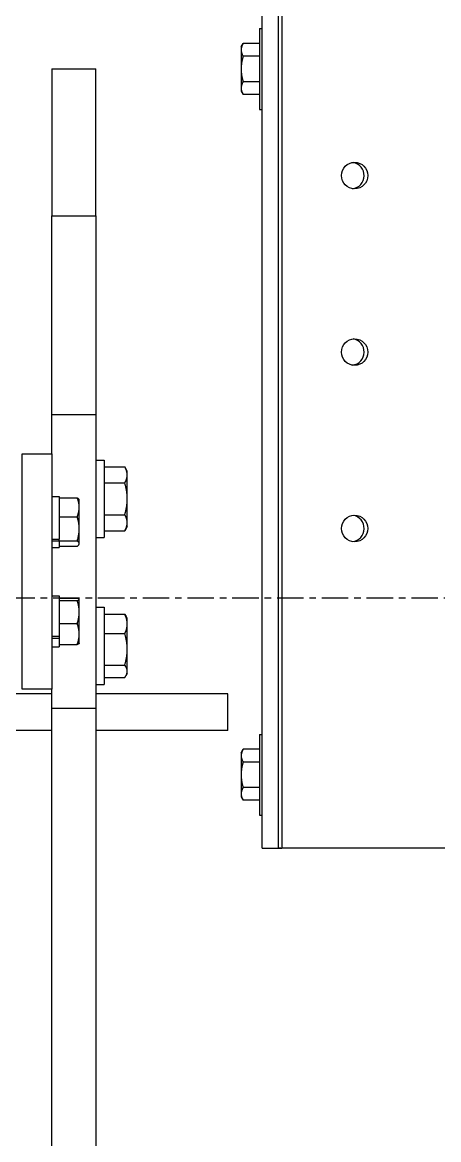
# Model space of a CAD drawing. Header units: inches. Extents: x -883 to 808, y -248 to 1051.
# Drawn here: x 321.39 to 328.47, y -158.88 to -139.88 of the extents above; entities that cross this region are included whole.
import ezdxf

# ---------------------------------------------------------------- set-up
doc = ezdxf.new("R2010")
doc.units = ezdxf.units.IN
doc.header["$MEASUREMENT"] = 0
doc.linetypes.add('CHAIN', pattern=[0.7087, 0.4724, -0.0591, 0.1181, -0.0591])
doc.layers.get('0').update_dxf_attribs({"linetype": 'CONTINUOUS'})
doc.layers.add('EQUIPMENT - COMPRESSORS', color=41, linetype='CONTINUOUS')

# ---------------------------------------------------------------- blocks, each defined once
blk = doc.blocks.new('A$Ce5854fb8')
for p, q in [((96.564, 23.952), (96.564, 42.764)), ((96.833, 42.764), (96.833, 23.952)), ((96.896, 42.764), (96.896, 23.951)), ((96.517, 37.888), (96.517, 36.513)), ((96.517, 37.888), (96.564, 37.888)), ((96.205, 37.576), (96.238, 37.634)), ((96.517, 37.634), (96.238, 37.634)), ((96.205, 37.576), (96.205, 37.525)), ((96.205, 37.525), (96.205, 37.201)), ((96.517, 37.417), (96.238, 37.417)), ((92.98, 37.202), (92.98, 34.702)), ((92.98, 37.202), (93.73, 37.202)), ((92.98, 37.202), (92.98, 34.702)), ((92.98, 37.202), (93.73, 37.202)), ((93.73, 34.702), (93.73, 37.202)), ((93.73, 34.702), (93.73, 37.202)), ((96.205, 37.201), (96.205, 36.876)), ((96.205, 36.876), (96.205, 36.826)), ((96.517, 36.984), (96.238, 36.984)), ((96.205, 36.826), (96.238, 36.768)), ((96.517, 36.768), (96.238, 36.768)), ((96.517, 36.513), (96.564, 36.513)), ((92.98, 34.702), (93.73, 34.702)), ((92.98, 31.327), (92.98, 34.702)), ((92.98, 34.702), (93.73, 34.702)), ((92.98, 31.327), (92.98, 34.702)), ((93.73, 34.702), (93.73, 31.327)), ((93.73, 34.702), (93.73, 31.327)), ((92.98, 30.659), (92.98, 31.327)), ((92.98, 31.327), (93.73, 31.327)), ((92.98, 30.659), (92.98, 31.327)), ((92.98, 31.327), (93.73, 31.327)), ((93.73, 31.327), (93.73, 26.327)), ((93.73, 31.327), (93.73, 26.327)), ((92.48, 26.659), (92.48, 30.659)), ((92.48, 30.659), (92.98, 30.659)), ((92.98, 30.659), (92.98, 26.659)), ((93.73, 30.549), (93.876, 30.549)), ((93.876, 30.549), (93.876, 29.236)), ((93.876, 30.434), (94.225, 30.434)), ((94.266, 30.361), (94.225, 30.434)), ((94.266, 30.299), (94.266, 30.361)), ((94.266, 29.893), (94.266, 30.299)), ((93.876, 30.163), (94.225, 30.163)), ((92.98, 29.933), (93.105, 29.933)), ((93.105, 29.933), (93.105, 29.209)), ((93.105, 29.91), (93.415, 29.91)), ((93.449, 29.874), (93.444, 29.882)), ((93.449, 29.749), (93.449, 29.874)), ((94.266, 29.487), (94.266, 29.893)), ((93.449, 29.382), (93.449, 29.749)), ((93.105, 29.588), (93.415, 29.588)), ((93.876, 29.622), (94.225, 29.622)), ((94.266, 29.424), (94.266, 29.487)), ((93.449, 29.132), (93.449, 29.382)), ((93.876, 29.351), (94.225, 29.351)), ((94.266, 29.424), (94.225, 29.351)), ((92.98, 29.209), (93.105, 29.209)), ((93.105, 29.174), (92.98, 29.174)), ((93.105, 29.176), (93.105, 29.209)), ((93.105, 29.176), (93.105, 29.174)), ((93.105, 29.176), (93.105, 29.176)), ((93.105, 29.176), (93.415, 29.176)), ((93.105, 29.174), (93.105, 29.064)), ((93.105, 29.087), (93.415, 29.087)), ((93.449, 29.124), (93.444, 29.115)), ((93.449, 29.124), (93.449, 29.132)), ((93.73, 29.236), (93.876, 29.236)), ((92.98, 29.064), (93.105, 29.064)), ((92.98, 28.243), (93.105, 28.243)), ((93.105, 28.243), (93.105, 27.555)), ((93.105, 28.201), (93.415, 28.201)), ((93.105, 28.163), (93.415, 28.163)), ((93.449, 28.184), (93.448, 28.185)), ((93.449, 28.182), (93.449, 28.184)), ((93.449, 27.967), (93.449, 28.182)), ((93.449, 27.593), (93.449, 27.967)), ((93.73, 28.049), (93.876, 28.049)), ((93.876, 28.049), (93.876, 26.736)), ((93.876, 27.93), (94.225, 27.93)), ((93.105, 27.771), (93.415, 27.771)), ((94.266, 27.861), (94.244, 27.901)), ((94.266, 27.766), (94.266, 27.861)), ((94.266, 27.333), (94.266, 27.766)), ((92.98, 27.555), (93.105, 27.555)), ((93.105, 27.552), (93.105, 27.555)), ((93.105, 27.552), (93.105, 27.516)), ((93.449, 27.434), (93.449, 27.593)), ((93.876, 27.602), (94.225, 27.602)), ((93.105, 27.516), (92.98, 27.516)), ((92.98, 27.374), (93.105, 27.374)), ((93.105, 27.516), (93.105, 27.374)), ((93.105, 27.416), (93.415, 27.416)), ((93.449, 27.434), (93.448, 27.432)), ((94.266, 26.96), (94.266, 27.333)), ((93.876, 27.065), (94.225, 27.065)), ((93.876, 26.856), (94.225, 26.856)), ((94.266, 26.924), (94.244, 26.885)), ((94.266, 26.924), (94.266, 26.96)), ((92.98, 26.659), (92.48, 26.659)), ((92.98, 26.327), (92.98, 26.659)), ((92.98, 26.327), (92.98, 26.659)), ((93.73, 26.736), (93.876, 26.736)), ((92.98, 26.577), (92.23, 26.577)), ((95.979, 26.577), (93.73, 26.577)), ((95.979, 25.952), (95.979, 26.577)), ((93.73, 26.327), (92.98, 26.327)), ((92.98, 1.952), (92.98, 26.327)), ((93.73, 26.327), (92.98, 26.327)), ((92.98, 1.952), (92.98, 26.327)), ((93.73, 26.327), (93.73, 1.952)), ((93.73, 26.327), (93.73, 1.952)), ((92.98, 25.952), (91.781, 25.952)), ((95.979, 25.952), (93.73, 25.952)), ((96.517, 25.888), (96.517, 24.513)), ((96.517, 25.888), (96.564, 25.888)), ((96.205, 25.576), (96.238, 25.634)), ((96.205, 25.576), (96.205, 25.525)), ((96.205, 25.525), (96.205, 25.201)), ((96.517, 25.634), (96.238, 25.634)), ((96.517, 25.417), (96.238, 25.417)), ((96.205, 25.201), (96.205, 24.876)), ((96.517, 24.984), (96.238, 24.984)), ((96.205, 24.876), (96.205, 24.826)), ((96.205, 24.826), (96.238, 24.768)), ((96.517, 24.768), (96.238, 24.768)), ((96.517, 24.513), (96.564, 24.513)), ((96.564, 23.952), (96.833, 23.952)), ((96.627, 23.951), (96.627, 23.952)), ((96.627, 23.951), (96.896, 23.951)), ((96.88, 23.952), (96.833, 23.952)), ((114.627, 23.951), (96.896, 23.951))]:
    blk.add_line(p, q)
at = {"linetype": 'CHAIN', "ltscale": 0.952448}
blk.add_line((125.476, 28.202), (0, 28.202), dxfattribs=at)
for centre in [(98.137, 35.388), (98.137, 32.388), (98.137, 29.388)]:
    blk.add_circle(centre, 0.225)
for centre in [(98.074, 35.389), (98.074, 32.389), (98.074, 29.389)]:
    blk.add_arc(centre, 0.225, 276.7738, 80.6793)
for points, weights in [([(96.238, 37.634), (96.205, 37.576), (96.205, 37.525)], [1.01001874936, 1.04314139574, 1]), ([(96.205, 37.525), (96.205, 37.475), (96.238, 37.417)], [1, 1.04314139574, 1.01001874936]), ([(96.238, 37.417), (96.205, 37.301), (96.205, 37.201)], [1.01001874936, 1.04314139574, 1]), ([(96.205, 37.201), (96.205, 37.1), (96.238, 36.984)], [1, 1.04314139574, 1.01001874936]), ([(96.238, 36.984), (96.205, 36.926), (96.205, 36.876)], [1.01001874936, 1.04314139574, 1]), ([(96.205, 36.876), (96.205, 36.826), (96.238, 36.768)], [1, 1.04314139574, 1.01001874936]), ([(94.266, 30.299), (94.266, 30.361), (94.225, 30.434)], [1, 1.04314139574, 1.01001874936]), ([(94.225, 30.163), (94.266, 30.236), (94.266, 30.299)], [1.01001874936, 1.04314139574, 1]), ([(94.266, 29.893), (94.266, 30.018), (94.225, 30.163)], [1, 1.04314139574, 1.01001874936]), ([(93.415, 29.91), (93.436, 29.895), (93.444, 29.882)], [1.01001874936, 1.03060862842, 1.02172869617]), ([(93.449, 29.749), (93.449, 29.824), (93.415, 29.91)], [1, 1.04314139574, 1.01001874936]), ([(94.225, 29.622), (94.266, 29.767), (94.266, 29.893)], [1.01001874936, 1.04314139574, 1]), ([(93.415, 29.588), (93.449, 29.674), (93.449, 29.749)], [1.01001874936, 1.04314139574, 1]), ([(93.449, 29.382), (93.449, 29.478), (93.415, 29.588)], [1, 1.04314139574, 1.01001874936]), ([(94.266, 29.487), (94.266, 29.55), (94.225, 29.622)], [1, 1.04314139574, 1.01001874936]), ([(94.225, 29.351), (94.266, 29.424), (94.266, 29.487)], [1.01001874936, 1.04314139574, 1]), ([(93.415, 29.176), (93.449, 29.287), (93.449, 29.382)], [1.01001874936, 1.04314139574, 1]), ([(93.449, 29.132), (93.449, 29.152), (93.415, 29.176)], [1, 1.04314139574, 1.01001874936]), ([(93.415, 29.087), (93.449, 29.111), (93.449, 29.132)], [1.01001874936, 1.04314139574, 1]), ([(93.449, 28.182), (93.449, 28.191), (93.415, 28.201)], [1, 1.04314139574, 1.01001874936]), ([(93.415, 28.163), (93.449, 28.173), (93.449, 28.182)], [1.01001874936, 1.04314139574, 1]), ([(93.449, 27.967), (93.449, 28.058), (93.415, 28.163)], [1, 1.04314139574, 1.01001874936]), ([(93.415, 27.771), (93.449, 27.876), (93.449, 27.967)], [1.01001874936, 1.04314139574, 1]), ([(94.225, 27.93), (94.236, 27.915), (94.244, 27.901)], [1.01001874936, 1.01860881952, 1.02206952962]), ([(94.266, 27.766), (94.266, 27.842), (94.225, 27.93)], [1, 1.04314139574, 1.01001874936]), ([(93.449, 27.593), (93.449, 27.676), (93.415, 27.771)], [1, 1.04314139574, 1.01001874936]), ([(94.225, 27.602), (94.266, 27.689), (94.266, 27.766)], [1.01001874936, 1.04314139574, 1]), ([(93.415, 27.416), (93.449, 27.511), (93.449, 27.593)], [1.01001874936, 1.04314139574, 1]), ([(94.266, 27.333), (94.266, 27.458), (94.225, 27.602)], [1, 1.04314139574, 1.01001874936]), ([(93.448, 27.432), (93.444, 27.425), (93.415, 27.416)], [1.01170709426, 1.03791958804, 1.01001874936]), ([(94.225, 27.065), (94.266, 27.209), (94.266, 27.333)], [1.01001874936, 1.04314139574, 1]), ([(94.266, 26.96), (94.266, 27.009), (94.225, 27.065)], [1, 1.04314139574, 1.01001874936]), ([(94.225, 26.856), (94.266, 26.912), (94.266, 26.96)], [1.01001874936, 1.04314139574, 1]), ([(96.238, 25.634), (96.205, 25.576), (96.205, 25.525)], [1.01001874936, 1.04314139574, 1]), ([(96.205, 25.525), (96.205, 25.475), (96.238, 25.417)], [1, 1.04314139574, 1.01001874936]), ([(96.238, 25.417), (96.205, 25.301), (96.205, 25.201)], [1.01001874936, 1.04314139574, 1]), ([(96.205, 25.201), (96.205, 25.1), (96.238, 24.984)], [1, 1.04314139574, 1.01001874936]), ([(96.238, 24.984), (96.205, 24.926), (96.205, 24.876)], [1.01001874936, 1.04314139574, 1]), ([(96.205, 24.876), (96.205, 24.826), (96.238, 24.768)], [1, 1.04314139574, 1.01001874936])]:
    blk.add_rational_spline(points, weights, degree=2)

msp = doc.modelspace()

# ---------------------------------------------------------------- block references
at = {"layer": 'EQUIPMENT - COMPRESSORS'}
msp.add_blockref('A$Ce5854fb8', (228.90563, -177.87785), dxfattribs=at)

doc.saveas('drawing.dxf')
